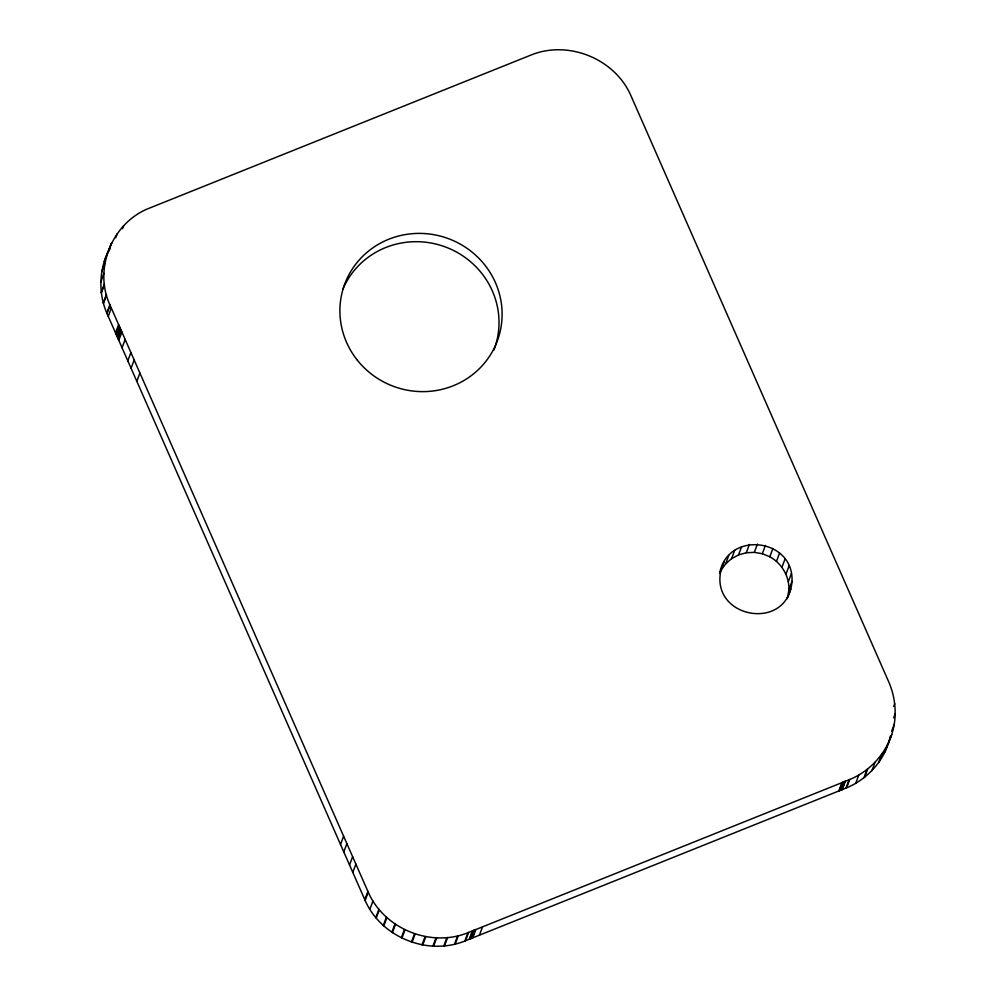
<?xml version="1.0" encoding="UTF-8"?>
<svg xmlns="http://www.w3.org/2000/svg" width="996" height="996" viewBox="0 0 996 996"><rect width="100%" height="100%" fill="white"/><g stroke="black" fill="none" stroke-linecap="round" stroke-linejoin="round"><path stroke-width="1.49" d="M890.312 735.994C885.631 759.438 867.977 779.183 846.002 788.085L465.555 940.734C427.969 956.434 380.709 937.286 364.822 899.749L107.045 313.616C98.529 294.293 99.002 271.684 107.63 252.486M894.246 724.266C896.475 710.136 894.57 695.532 888.955 682.385L631.178 96.251C615.291 58.714 568.031 39.566 530.445 55.266L149.998 207.915C112.349 221.871 92.989 268.97 110.133 305.324L367.91 891.445C383.796 928.982 431.056 948.13 468.643 932.43L849.078 779.781C872.309 770.506 890.15 749.042 894.246 724.266L891.669 731.188M721.191 569.226C708.853 618.504 788.073 632.709 792.007 581.328C793.974 537.977 727.292 530.382 719.647 573.385M792.007 581.328L788.919 589.62L787.687 597.376L790.774 589.072M104.294 261.413L111.403 243.285M108.664 251.004L111.751 242.7M101.754 271.734L105.003 262.77M115.71 237.77L117.254 233.624M100.758 282.329L103.908 273.34M122.52 228.657L123.554 225.88M101.281 292.301L104.368 283.997M101.318 292.986L104.406 284.682M103.298 302.809L106.385 294.505M103.435 303.481L106.522 295.177M106.821 312.968L109.909 304.664M107.045 313.616L110.133 305.324M108.253 316.355L111.34 308.05M115.536 332.913L118.624 324.609M116.046 334.071L119.134 325.767M116.619 335.391L119.707 327.086M117.242 336.785L120.329 328.481M117.839 338.154L120.927 329.863M118.375 339.387L121.462 331.083M118.798 340.333L121.886 332.029M122.072 347.766L125.16 339.462M127.812 360.826L130.899 352.522M131.074 368.259L134.161 359.954M136.826 381.319L139.913 373.014M340.52 844.508L343.608 836.204M343.794 851.941L346.882 843.637M349.534 864.989L352.621 856.697M352.808 872.421L355.896 864.13M364.822 899.749L367.91 891.445M365.146 900.359L368.234 892.055M369.865 909.311L372.952 901.007M375.828 917.54L378.916 909.236M376.239 918.1L379.327 909.796M383.323 925.433L386.411 917.142M383.809 925.944L386.896 917.64M391.876 932.244L394.964 923.939M392.436 932.679L395.524 924.375M401.313 937.821L404.401 929.517M401.923 938.17L405.011 929.866M411.423 942.042L414.51 933.738M412.083 942.303L415.17 933.999M422.03 944.831L425.118 936.526M422.715 945.005L425.802 936.701M432.899 946.125L435.987 937.821M433.596 946.2L436.684 937.896M443.805 945.901L446.893 937.597M444.515 945.876L447.602 937.572M454.55 944.158L457.637 935.867M455.234 944.046L458.322 935.742M464.883 940.946L467.971 932.642M465.555 940.734L468.643 932.43M469.353 939.203L472.44 930.911M469.589 939.116L472.677 930.812M469.888 938.991L472.976 930.7M470.261 938.842L473.349 930.538M470.697 938.668L473.785 930.364M471.183 938.481L474.27 930.177M471.693 938.269L474.781 929.965M472.216 938.058L475.304 929.766M472.714 937.859L475.802 929.567M479.425 935.169L482.512 926.865M719.884 573.186L724.167 561.968M721.079 570.272L725.636 563.873L728.723 555.569M725.636 563.873L731.574 558.656L734.662 550.365M731.574 558.656L738.571 554.897L741.659 546.592M738.571 554.897L746.29 552.755L749.378 544.451M746.29 552.755L754.346 552.357L757.433 544.053M754.346 552.357L762.326 553.726L765.414 545.422M788.919 589.62C789.355 576.136 781.599 563.226 769.833 556.776L772.921 548.472M776.494 561.37L779.582 553.066M781.96 567.272L785.047 558.968M785.981 574.182L789.069 565.877M788.334 581.764L791.422 573.459M786.778 599.106L787.811 596.33M838.844 790.961L841.919 782.657M839.329 790.762L842.417 782.458M839.852 790.55L842.94 782.246M840.363 790.351L843.45 782.047M840.848 790.152L843.936 781.848M841.284 789.977L844.371 781.673M841.657 789.828L844.745 781.524M841.969 789.703L845.056 781.399M842.193 789.616L845.28 781.312M846.002 788.085L849.078 779.781M846.625 787.786L849.713 779.482M855.688 783.366L858.776 775.062M863.993 777.727L867.08 769.422M864.565 777.341L867.653 769.037M893.686 706.475L894.719 703.699M871.948 770.58L875.036 762.276M893.698 717.83L895.242 713.671M878.746 762.376L881.834 754.084M879.169 761.853L882.257 753.549M884.249 753.3L887.685 744.41M888.37 743.514L891.706 734.587M108.315 251.59L110.108 248.564M762.326 553.726L769.833 556.776M343.035 288.815A81.423 78.796 20.4 0 1 447.752 247.88A81.423 78.796 20.4 0 1 493.842 350.194M357.44 360.315A81.423 78.796 20.4 0 0 496.419 343.197A81.423 78.796 20.4 0 0 409.132 234.01A81.423 78.796 20.4 0 0 357.44 360.315"/></g></svg>
